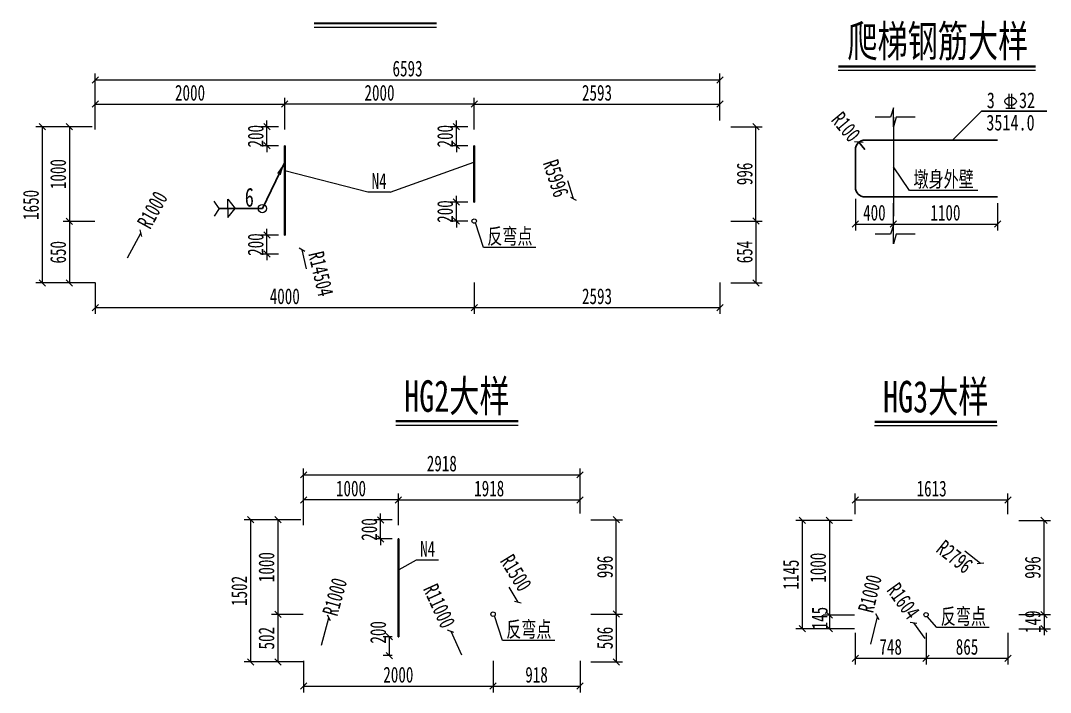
# Model space of a CAD drawing. Header units: millimetres. Extents: x 134964 to 142664, y -3921 to 2190.
# Drawn here: x 140324 to 141411, y -745 to -35 of the extents above; entities that cross this region are included whole.
import ezdxf
from ezdxf.enums import TextEntityAlignment as Align

# ---------------------------------------------------------------- set-up
doc = ezdxf.new("R2010")
doc.units = ezdxf.units.MM
doc.header["$LTSCALE"] = 2
doc.layers.get('0').update_dxf_attribs({"lineweight": 15})
doc.layers.get('DEFPOINTS').update_dxf_attribs({"color": 8, "lineweight": 15})
for name, color, linetype, lineweight in [('文字', 7, 'Continuous', 15), ('文字说明', 7, 'Continuous', 15), ('标注线及字体', 2, 'Continuous', 15), ('钢板', 1, 'Continuous', 25)]:
    doc.layers.add(name, color=color, linetype=linetype, lineweight=lineweight)
doc.styles.add('111', font='仿宋_GB2312.TTF', dxfattribs={"width": 0.7})
doc.styles.add('BM_Dim', font='仿宋_GB2312.TTF', dxfattribs={"width": 0.85})
doc.styles.add('fs', font='仿宋_GB2312.TTF', dxfattribs={"width": 0.7})
doc.styles.get("Standard").update_dxf_attribs({"font": 'txt', "bigfont": 'gbcbig.shx'})
doc.dimstyles.new('200', dxfattribs={"dimscale": 0, "dimtxt": 2.5, "dimasz": 1, "dimexe": 1, "dimexo": 1, "dimgap": 0.6, "dimtad": 1, "dimdec": 0, "dimlfac": 10, "dimdsep": 46, "dimtxsty": '111', "dimblk": 'OBLIQUE', "dimcen": 0, "dimclrd": 4, "dimclre": 4, "dimclrt": 4, "dimadec": 1, "dimazin": 2, "dimtfac": 1, "dimtdec": 0, "dimtix": 1, "dimtmove": 2, "dimatfit": 3, "dimfxl": 4, "dimfxlon": 1, "dimtolj": 1, "dimlwd": -1, "dimlwe": -1, "dimarcsym": 0})
doc.dimstyles.get("Standard").update_dxf_attribs({"dimtxt": 0.18, "dimasz": 0.18, "dimexe": 0.18, "dimexo": 0.0625, "dimgap": 0.09, "dimtad": 0, "dimtih": 1, "dimtoh": 1, "dimdec": 6, "dimzin": 0, "dimdsep": 46, "dimtxsty": 'Standard', "dimcen": 0.09, "dimadec": 0, "dimazin": 0, "dimtfac": 1, "dimtdec": 6, "dimtofl": 0, "dimtmove": 2, "dimatfit": 3, "dimfxl": 1, "dimtolj": 1, "dimtzin": 0, "dimarcsym": 0})

# ---------------------------------------------------------------- blocks, each defined once
blk = doc.blocks.new('_Oblique')
at = {"color": 0, "linetype": 'ByBlock', "lineweight": -2}
blk.add_line((-0.5, -0.5), (0.5, 0.5), dxfattribs=at)
blk = doc.blocks.new('*D70')
at = {"color": 4}
for p, q in [((141245, -227.9), (141245, -256.6)), ((141355, -227.9), (141355, -256.6)), ((141245, -249.9), (141355, -249.9))]:
    blk.add_line(p, q, dxfattribs=at)
at = {"layer": 'DEFPOINTS', "color": 0}
for p in [(141245, -221.2), (141355, -221.2), (141355, -249.9)]:
    blk.add_point(p, dxfattribs=at)
at = {"color": 4, "xscale": 6.666666666666667, "yscale": 6.666666666666667, "zscale": 6.666666666666667, "rotation": 180}
blk.add_blockref('_Oblique', (141245, -249.9), dxfattribs=at)
at = {"color": 4, "xscale": 6.666666666666667, "yscale": 6.666666666666667, "zscale": 6.666666666666667}
blk.add_blockref('_Oblique', (141355, -249.9), dxfattribs=at)
at = {"color": 4, "insert": (141300, -238), "char_height": 16.67, "attachment_point": 5, "style": '111'}
blk.add_mtext('\\A1;1100', dxfattribs=at)
blk = doc.blocks.new('*D71')
at = {"color": 4}
for p, q in [((141205, -223.3), (141205, -256.6)), ((141245, -227.9), (141245, -256.6)), ((141205, -249.9), (141245, -249.9))]:
    blk.add_line(p, q, dxfattribs=at)
at = {"layer": 'DEFPOINTS', "color": 0}
for p in [(141205, -202.6), (141245, -221.2), (141245, -249.9)]:
    blk.add_point(p, dxfattribs=at)
at = {"color": 4, "xscale": 6.666666666666667, "yscale": 6.666666666666667, "zscale": 6.666666666666667, "rotation": 180}
blk.add_blockref('_Oblique', (141205, -249.9), dxfattribs=at)
at = {"color": 4, "xscale": 6.666666666666667, "yscale": 6.666666666666667, "zscale": 6.666666666666667}
blk.add_blockref('_Oblique', (141245, -249.9), dxfattribs=at)
at = {"color": 4, "insert": (141225, -238), "char_height": 16.67, "attachment_point": 5, "style": '111'}
blk.add_mtext('\\A1;400', dxfattribs=at)
blk = doc.blocks.new('*D72')
at = {"color": 4}
for p, q in [((140402.6, -311.5), (140402.6, -344.9)), ((140802.6, -311.5), (140802.6, -344.9)), ((140402.6, -338.2), (140802.6, -338.2))]:
    blk.add_line(p, q, dxfattribs=at)
at = {"layer": 'DEFPOINTS', "color": 0}
for p in [(140402.6, -247.1), (140802.6, -246.7), (140802.6, -338.2)]:
    blk.add_point(p, dxfattribs=at)
at = {"color": 4, "xscale": 6.666666666666667, "yscale": 6.666666666666667, "zscale": 6.666666666666667, "rotation": 180}
blk.add_blockref('_Oblique', (140402.6, -338.2), dxfattribs=at)
at = {"color": 4, "xscale": 6.666666666666667, "yscale": 6.666666666666667, "zscale": 6.666666666666667}
blk.add_blockref('_Oblique', (140802.6, -338.2), dxfattribs=at)
at = {"color": 4, "insert": (140602.6, -326.3), "char_height": 16.67, "attachment_point": 5, "style": '111'}
blk.add_mtext('\\A1;4000', dxfattribs=at)
blk = doc.blocks.new('*D73')
at = {"color": 4}
for p, q in [((140802.6, -311.5), (140802.6, -344.9)), ((141061.9, -311.5), (141061.9, -344.9)), ((140802.6, -338.2), (141061.9, -338.2))]:
    blk.add_line(p, q, dxfattribs=at)
at = {"layer": 'DEFPOINTS', "color": 0}
for p in [(141061.9, -147.1), (140802.6, -246.7), (141061.9, -338.2)]:
    blk.add_point(p, dxfattribs=at)
at = {"color": 4, "xscale": 6.666666666666667, "yscale": 6.666666666666667, "zscale": 6.666666666666667, "rotation": 180}
blk.add_blockref('_Oblique', (140802.6, -338.2), dxfattribs=at)
at = {"color": 4, "xscale": 6.666666666666667, "yscale": 6.666666666666667, "zscale": 6.666666666666667}
blk.add_blockref('_Oblique', (141061.9, -338.2), dxfattribs=at)
at = {"color": 4, "insert": (140932.2, -326.3), "char_height": 16.67, "attachment_point": 5, "style": '111'}
blk.add_mtext('\\A1;2593', dxfattribs=at)
blk = doc.blocks.new('*D74')
at = {"color": 4}
for p, q in [((140622.5, -711.5), (140622.5, -744.8)), ((140822.5, -711.5), (140822.5, -744.8)), ((140622.5, -738.1), (140822.5, -738.1))]:
    blk.add_line(p, q, dxfattribs=at)
at = {"layer": 'DEFPOINTS', "color": 0}
for p in [(140622.5, -662.3), (140822.5, -662.1), (140822.5, -738.1)]:
    blk.add_point(p, dxfattribs=at)
at = {"color": 4, "xscale": 6.666666666666667, "yscale": 6.666666666666667, "zscale": 6.666666666666667, "rotation": 180}
blk.add_blockref('_Oblique', (140622.5, -738.1), dxfattribs=at)
at = {"color": 4, "xscale": 6.666666666666667, "yscale": 6.666666666666667, "zscale": 6.666666666666667}
blk.add_blockref('_Oblique', (140822.5, -738.1), dxfattribs=at)
at = {"color": 4, "insert": (140722.5, -726.2), "char_height": 16.67, "attachment_point": 5, "style": '111'}
blk.add_mtext('\\A1;2000', dxfattribs=at)
blk = doc.blocks.new('*D75')
at = {"color": 4}
for p, q in [((140822.5, -711.5), (140822.5, -744.8)), ((140914.4, -711.5), (140914.4, -744.8)), ((140822.5, -738.1), (140914.4, -738.1))]:
    blk.add_line(p, q, dxfattribs=at)
at = {"layer": 'DEFPOINTS', "color": 0}
for p in [(140914.4, -562.4), (140822.5, -662.1), (140914.4, -738.1)]:
    blk.add_point(p, dxfattribs=at)
at = {"color": 4, "xscale": 6.666666666666667, "yscale": 6.666666666666667, "zscale": 6.666666666666667, "rotation": 180}
blk.add_blockref('_Oblique', (140822.5, -738.1), dxfattribs=at)
at = {"color": 4, "xscale": 6.666666666666667, "yscale": 6.666666666666667, "zscale": 6.666666666666667}
blk.add_blockref('_Oblique', (140914.4, -738.1), dxfattribs=at)
at = {"color": 4, "insert": (140868.4, -726.2), "char_height": 16.67, "attachment_point": 5, "style": '111'}
blk.add_mtext('\\A1;918', dxfattribs=at)
blk = doc.blocks.new('*D76')
at = {"color": 4}
for p, q in [((141204.8, -682), (141204.8, -715.3)), ((141279.5, -682), (141279.5, -715.3)), ((141204.8, -708.7), (141279.5, -708.7))]:
    blk.add_line(p, q, dxfattribs=at)
at = {"layer": 'DEFPOINTS', "color": 0}
for p in [(141204.8, -656.2), (141279.5, -662.7), (141279.5, -708.7)]:
    blk.add_point(p, dxfattribs=at)
at = {"color": 4, "xscale": 6.666666666666667, "yscale": 6.666666666666667, "zscale": 6.666666666666667, "rotation": 180}
blk.add_blockref('_Oblique', (141204.8, -708.7), dxfattribs=at)
at = {"color": 4, "xscale": 6.666666666666667, "yscale": 6.666666666666667, "zscale": 6.666666666666667}
blk.add_blockref('_Oblique', (141279.5, -708.7), dxfattribs=at)
at = {"color": 4, "insert": (141242.2, -696.7), "char_height": 16.67, "attachment_point": 5, "style": '111'}
blk.add_mtext('\\A1;748', dxfattribs=at)
blk = doc.blocks.new('*D77')
at = {"color": 4}
for p, q in [((141279.5, -682), (141279.5, -715.3)), ((141366, -682), (141366, -715.3)), ((141279.5, -708.7), (141366, -708.7))]:
    blk.add_line(p, q, dxfattribs=at)
at = {"layer": 'DEFPOINTS', "color": 0}
for p in [(141366, -563), (141279.5, -662.7), (141366, -708.7)]:
    blk.add_point(p, dxfattribs=at)
at = {"color": 4, "xscale": 6.666666666666667, "yscale": 6.666666666666667, "zscale": 6.666666666666667, "rotation": 180}
blk.add_blockref('_Oblique', (141279.5, -708.7), dxfattribs=at)
at = {"color": 4, "xscale": 6.666666666666667, "yscale": 6.666666666666667, "zscale": 6.666666666666667}
blk.add_blockref('_Oblique', (141366, -708.7), dxfattribs=at)
at = {"color": 4, "insert": (141322.8, -696.7), "char_height": 16.67, "attachment_point": 5, "style": '111'}
blk.add_mtext('\\A1;865', dxfattribs=at)
blk = doc.blocks.new('*D78')
at = {"color": 4}
for p, q in [((140395.9, -247.1), (140368.7, -247.1)), ((140375.3, -247.1), (140375.3, -312.2)), ((140402, -312.2), (140368.7, -312.2))]:
    blk.add_line(p, q, dxfattribs=at)
at = {"layer": 'DEFPOINTS', "color": 0}
for p in [(140402.6, -247.1), (140375.3, -312.2), (140496.3, -312.2)]:
    blk.add_point(p, dxfattribs=at)
at = {"color": 4, "xscale": 6.666666666666667, "yscale": 6.666666666666667, "zscale": 6.666666666666667}
for p, rotation in [((140375.3, -247.1), 90), ((140375.3, -312.2), 270)]:
    blk.add_blockref('_Oblique', p, dxfattribs=dict(at, rotation=rotation))
at = {"color": 4, "insert": (140363.4, -279.7), "char_height": 16.67, "attachment_point": 5, "rotation": 90, "style": '111'}
blk.add_mtext('\\A1;650', dxfattribs=at)
blk = doc.blocks.new('*D79')
at = {"color": 4}
for p, q in [((140399.4, -147.1), (140368.7, -147.1)), ((140375.3, -147.1), (140375.3, -247.1)), ((140402, -247.1), (140368.7, -247.1))]:
    blk.add_line(p, q, dxfattribs=at)
at = {"layer": 'DEFPOINTS', "color": 0}
for p in [(140406.1, -147.1), (140375.3, -247.1), (140496.1, -247.1)]:
    blk.add_point(p, dxfattribs=at)
at = {"color": 4, "xscale": 6.666666666666667, "yscale": 6.666666666666667, "zscale": 6.666666666666667}
for p, rotation in [((140375.3, -147.1), 90), ((140375.3, -247.1), 270)]:
    blk.add_blockref('_Oblique', p, dxfattribs=dict(at, rotation=rotation))
at = {"color": 4, "insert": (140363.4, -197.1), "char_height": 16.67, "attachment_point": 5, "rotation": 90, "style": '111'}
blk.add_mtext('\\A1;1000', dxfattribs=at)
blk = doc.blocks.new('*D80')
at = {"color": 4}
for p, q in [((140373.3, -147.1), (140339.9, -147.1)), ((140346.6, -147.1), (140346.6, -312.2)), ((140373.3, -312.2), (140339.9, -312.2))]:
    blk.add_line(p, q, dxfattribs=at)
at = {"layer": 'DEFPOINTS', "color": 0}
for p in [(140384.1, -147.1), (140346.6, -312.2), (140496.3, -312.2)]:
    blk.add_point(p, dxfattribs=at)
at = {"color": 4, "xscale": 6.666666666666667, "yscale": 6.666666666666667, "zscale": 6.666666666666667}
for p, rotation in [((140346.6, -147.1), 90), ((140346.6, -312.2), 270)]:
    blk.add_blockref('_Oblique', p, dxfattribs=dict(at, rotation=rotation))
at = {"color": 4, "insert": (140334.7, -229.7), "char_height": 16.67, "attachment_point": 5, "rotation": 90, "style": '111'}
blk.add_mtext('\\A1;1650', dxfattribs=at)
blk = doc.blocks.new('*D81')
at = {"color": 4}
for p, q in [((140615.9, -662.4), (140588.6, -662.4)), ((140595.3, -662.4), (140595.3, -712.6)), ((140621.9, -712.6), (140588.6, -712.6))]:
    blk.add_line(p, q, dxfattribs=at)
at = {"layer": 'DEFPOINTS', "color": 0}
for p in [(140622.5, -662.4), (140595.3, -712.6), (140709.2, -712.6)]:
    blk.add_point(p, dxfattribs=at)
at = {"color": 4, "xscale": 6.666666666666667, "yscale": 6.666666666666667, "zscale": 6.666666666666667}
for p, rotation in [((140595.3, -662.4), 90), ((140595.3, -712.6), 270)]:
    blk.add_blockref('_Oblique', p, dxfattribs=dict(at, rotation=rotation))
at = {"color": 4, "insert": (140583.3, -687.5), "char_height": 16.67, "attachment_point": 5, "rotation": 90, "style": '111'}
blk.add_mtext('\\A1;502', dxfattribs=at)
blk = doc.blocks.new('*D82')
at = {"color": 4}
for p, q in [((140619.4, -562.4), (140588.6, -562.4)), ((140595.3, -562.4), (140595.3, -662.4)), ((140621.9, -662.4), (140588.6, -662.4))]:
    blk.add_line(p, q, dxfattribs=at)
at = {"layer": 'DEFPOINTS', "color": 0}
for p in [(140626, -562.4), (140595.3, -662.4), (140716, -662.4)]:
    blk.add_point(p, dxfattribs=at)
at = {"color": 4, "xscale": 6.666666666666667, "yscale": 6.666666666666667, "zscale": 6.666666666666667}
for p, rotation in [((140595.3, -562.4), 90), ((140595.3, -662.4), 270)]:
    blk.add_blockref('_Oblique', p, dxfattribs=dict(at, rotation=rotation))
at = {"color": 4, "insert": (140583.3, -612.4), "char_height": 16.67, "attachment_point": 5, "rotation": 90, "style": '111'}
blk.add_mtext('\\A1;1000', dxfattribs=at)
blk = doc.blocks.new('*D83')
at = {"color": 4}
for p, q in [((140593.2, -562.4), (140559.9, -562.4)), ((140566.5, -562.4), (140566.5, -712.6)), ((140593.2, -712.6), (140559.9, -712.6))]:
    blk.add_line(p, q, dxfattribs=at)
at = {"layer": 'DEFPOINTS', "color": 0}
for p in [(140604, -562.4), (140566.5, -712.6), (140709.2, -712.6)]:
    blk.add_point(p, dxfattribs=at)
at = {"color": 4, "xscale": 6.666666666666667, "yscale": 6.666666666666667, "zscale": 6.666666666666667}
for p, rotation in [((140566.5, -562.4), 90), ((140566.5, -712.6), 270)]:
    blk.add_blockref('_Oblique', p, dxfattribs=dict(at, rotation=rotation))
at = {"color": 4, "insert": (140554.6, -637.5), "char_height": 16.67, "attachment_point": 5, "rotation": 90, "style": '111'}
blk.add_mtext('\\A1;1502', dxfattribs=at)
blk = doc.blocks.new('*D84')
at = {"color": 4}
for p, q in [((141198.1, -663), (141170.8, -663)), ((141177.5, -663), (141177.5, -677.5)), ((141204.1, -677.5), (141170.8, -677.5))]:
    blk.add_line(p, q, dxfattribs=at)
at = {"layer": 'DEFPOINTS', "color": 0}
for p in [(141204.8, -663), (141177.5, -677.5), (141258.1, -677.5)]:
    blk.add_point(p, dxfattribs=at)
at = {"color": 4, "xscale": 6.666666666666667, "yscale": 6.666666666666667, "zscale": 6.666666666666667}
for p, rotation in [((141177.5, -663), 90), ((141177.5, -677.5), 270)]:
    blk.add_blockref('_Oblique', p, dxfattribs=dict(at, rotation=rotation))
at = {"color": 4, "insert": (141167.3, -666.3), "char_height": 16.67, "attachment_point": 5, "rotation": 90, "style": '111'}
blk.add_mtext('\\A1;145', dxfattribs=at)
blk = doc.blocks.new('*D85')
at = {"color": 4}
for p, q in [((141201.6, -563), (141170.8, -563)), ((141177.5, -563), (141177.5, -663)), ((141204.1, -663), (141170.8, -663))]:
    blk.add_line(p, q, dxfattribs=at)
at = {"layer": 'DEFPOINTS', "color": 0}
for p in [(141208.3, -563), (141177.5, -663), (141298.2, -663)]:
    blk.add_point(p, dxfattribs=at)
at = {"color": 4, "xscale": 6.666666666666667, "yscale": 6.666666666666667, "zscale": 6.666666666666667}
for p, rotation in [((141177.5, -563), 90), ((141177.5, -663), 270)]:
    blk.add_blockref('_Oblique', p, dxfattribs=dict(at, rotation=rotation))
at = {"color": 4, "insert": (141165.6, -613), "char_height": 16.67, "attachment_point": 5, "rotation": 90, "style": '111'}
blk.add_mtext('\\A1;1000', dxfattribs=at)
blk = doc.blocks.new('*D86')
at = {"color": 4}
for p, q in [((141175.4, -563), (141142.1, -563)), ((141148.8, -563), (141148.8, -677.5)), ((141175.4, -677.5), (141142.1, -677.5))]:
    blk.add_line(p, q, dxfattribs=at)
at = {"layer": 'DEFPOINTS', "color": 0}
for p in [(141186.2, -563), (141148.8, -677.5), (141258.1, -677.5)]:
    blk.add_point(p, dxfattribs=at)
at = {"color": 4, "xscale": 6.666666666666667, "yscale": 6.666666666666667, "zscale": 6.666666666666667}
for p, rotation in [((141148.8, -563), 90), ((141148.8, -677.5), 270)]:
    blk.add_blockref('_Oblique', p, dxfattribs=dict(at, rotation=rotation))
at = {"color": 4, "insert": (141137, -620.3), "char_height": 16.67, "attachment_point": 5, "rotation": 90, "style": '111'}
blk.add_mtext('\\A1;1145', dxfattribs=at)
blk = doc.blocks.new('*D87')
at = {"color": 4}
for p, q in [((140402.6, -124.3), (140402.6, -90.9)), ((140402.6, -97.6), (141061.9, -97.6)), ((141061.9, -124.3), (141061.9, -90.9))]:
    blk.add_line(p, q, dxfattribs=at)
at = {"layer": 'DEFPOINTS', "color": 0}
for p in [(141061.9, -97.6), (140402.6, -147.1), (141061.9, -147.1)]:
    blk.add_point(p, dxfattribs=at)
at = {"color": 4, "xscale": 6.666666666666667, "yscale": 6.666666666666667, "zscale": 6.666666666666667, "rotation": 180}
blk.add_blockref('_Oblique', (140402.6, -97.6), dxfattribs=at)
at = {"color": 4, "xscale": 6.666666666666667, "yscale": 6.666666666666667, "zscale": 6.666666666666667}
blk.add_blockref('_Oblique', (141061.9, -97.6), dxfattribs=at)
at = {"color": 4, "insert": (140732.2, -85.7), "char_height": 16.67, "attachment_point": 5, "style": '111'}
blk.add_mtext('\\A1;6593', dxfattribs=at)
blk = doc.blocks.new('*D88')
at = {"color": 4}
for p, q in [((140622.5, -541.6), (140622.5, -508.3)), ((140914.4, -541.6), (140914.4, -508.3)), ((140622.5, -514.9), (140914.4, -514.9))]:
    blk.add_line(p, q, dxfattribs=at)
at = {"layer": 'DEFPOINTS', "color": 0}
for p in [(140914.4, -514.9), (140622.5, -562.4), (140914.4, -562.4)]:
    blk.add_point(p, dxfattribs=at)
at = {"color": 4, "xscale": 6.666666666666667, "yscale": 6.666666666666667, "zscale": 6.666666666666667, "rotation": 180}
blk.add_blockref('_Oblique', (140622.5, -514.9), dxfattribs=at)
at = {"color": 4, "xscale": 6.666666666666667, "yscale": 6.666666666666667, "zscale": 6.666666666666667}
blk.add_blockref('_Oblique', (140914.4, -514.9), dxfattribs=at)
at = {"color": 4, "insert": (140768.4, -503), "char_height": 16.67, "attachment_point": 5, "style": '111'}
blk.add_mtext('\\A1;2918', dxfattribs=at)
blk = doc.blocks.new('*D89')
at = {"color": 4}
for p, q in [((141204.8, -556.4), (141204.8, -534.7)), ((141204.8, -541.4), (141366, -541.4)), ((141366, -556.4), (141366, -534.7))]:
    blk.add_line(p, q, dxfattribs=at)
at = {"layer": 'DEFPOINTS', "color": 0}
for p in [(141366, -541.4), (141204.8, -563), (141366, -563)]:
    blk.add_point(p, dxfattribs=at)
at = {"color": 4, "xscale": 6.666666666666667, "yscale": 6.666666666666667, "zscale": 6.666666666666667, "rotation": 180}
blk.add_blockref('_Oblique', (141204.8, -541.4), dxfattribs=at)
at = {"color": 4, "xscale": 6.666666666666667, "yscale": 6.666666666666667, "zscale": 6.666666666666667}
blk.add_blockref('_Oblique', (141366, -541.4), dxfattribs=at)
at = {"color": 4, "insert": (141285.4, -529.5), "char_height": 16.67, "attachment_point": 5, "style": '111'}
blk.add_mtext('\\A1;1613', dxfattribs=at)
blk = doc.blocks.new('三级钢')
at = {"color": 7, "lineweight": 18}
for p, q in [((-0.2, -1.13), (-0.2, 1.22)), ((0.2, -1.13), (0.2, 1.22)), ((-0.8, -1.13), (0.78, -1.13))]:
    blk.add_line(p, q, dxfattribs=at)
blk.add_ellipse((0, 0), major_axis=(0.966, 0), ratio=0.701732, dxfattribs=at)
blk = doc.blocks.new('*D90')
at = {"color": 4}
for p, q in [((140402.6, -149.9), (140402.6, -116.5)), ((140602.6, -149.9), (140602.6, -116.5)), ((140402.6, -123.2), (140602.6, -123.2))]:
    blk.add_line(p, q, dxfattribs=at)
at = {"layer": 'DEFPOINTS', "color": 0}
for p in [(140602.6, -123.2), (140402.6, -175.6), (140602.6, -175.6)]:
    blk.add_point(p, dxfattribs=at)
at = {"color": 4, "xscale": 6.666666666666667, "yscale": 6.666666666666667, "zscale": 6.666666666666667, "rotation": 180}
blk.add_blockref('_Oblique', (140402.6, -123.2), dxfattribs=at)
at = {"color": 4, "xscale": 6.666666666666667, "yscale": 6.666666666666667, "zscale": 6.666666666666667}
blk.add_blockref('_Oblique', (140602.6, -123.2), dxfattribs=at)
at = {"color": 4, "insert": (140502.6, -111.3), "char_height": 16.67, "attachment_point": 5, "style": '111'}
blk.add_mtext('\\A1;2000', dxfattribs=at)
blk = doc.blocks.new('*D91')
at = {"color": 4}
for p, q in [((140602.6, -149.9), (140602.6, -116.5)), ((140802.6, -149.9), (140802.6, -116.5)), ((140802.6, -123.2), (140602.6, -123.2))]:
    blk.add_line(p, q, dxfattribs=at)
at = {"layer": 'DEFPOINTS', "color": 0}
for p in [(140602.6, -123.2), (140602.6, -175.6), (140802.6, -175.6)]:
    blk.add_point(p, dxfattribs=at)
at = {"color": 4, "xscale": 6.666666666666667, "yscale": 6.666666666666667, "zscale": 6.666666666666667}
for p, rotation in [((140602.6, -123.2), 180), ((140802.6, -123.2), 360)]:
    blk.add_blockref('_Oblique', p, dxfattribs=dict(at, rotation=rotation))
at = {"color": 4, "insert": (140702.6, -111.3), "char_height": 16.67, "attachment_point": 5, "style": '111'}
blk.add_mtext('\\A1;2000', dxfattribs=at)
blk = doc.blocks.new('*D92')
at = {"color": 4}
for p, q in [((140802.6, -149.9), (140802.6, -116.5)), ((141061.9, -140.5), (141061.9, -116.5)), ((140802.6, -123.2), (141061.9, -123.2))]:
    blk.add_line(p, q, dxfattribs=at)
at = {"layer": 'DEFPOINTS', "color": 0}
for p in [(141061.9, -123.2), (141061.9, -147.1), (140802.6, -175.6)]:
    blk.add_point(p, dxfattribs=at)
at = {"color": 4, "xscale": 6.666666666666667, "yscale": 6.666666666666667, "zscale": 6.666666666666667, "rotation": 180}
blk.add_blockref('_Oblique', (140802.6, -123.2), dxfattribs=at)
at = {"color": 4, "xscale": 6.666666666666667, "yscale": 6.666666666666667, "zscale": 6.666666666666667}
blk.add_blockref('_Oblique', (141061.9, -123.2), dxfattribs=at)
at = {"color": 4, "insert": (140932.2, -111.3), "char_height": 16.67, "attachment_point": 5, "style": '111'}
blk.add_mtext('\\A1;2593', dxfattribs=at)
blk = doc.blocks.new('*D93')
at = {"color": 4}
for p, q in [((140622.5, -568), (140622.5, -534.7)), ((140722.5, -541.4), (140622.5, -541.4)), ((140722.5, -568), (140722.5, -534.7))]:
    blk.add_line(p, q, dxfattribs=at)
at = {"layer": 'DEFPOINTS', "color": 0}
for p in [(140622.5, -541.4), (140622.5, -582.4), (140722.5, -582.4)]:
    blk.add_point(p, dxfattribs=at)
at = {"color": 4, "xscale": 6.666666666666667, "yscale": 6.666666666666667, "zscale": 6.666666666666667, "rotation": 180}
blk.add_blockref('_Oblique', (140622.5, -541.4), dxfattribs=at)
at = {"color": 4, "xscale": 6.666666666666667, "yscale": 6.666666666666667, "zscale": 6.666666666666667}
blk.add_blockref('_Oblique', (140722.5, -541.4), dxfattribs=at)
at = {"color": 4, "insert": (140672.5, -529.4), "char_height": 16.67, "attachment_point": 5, "style": '111'}
blk.add_mtext('\\A1;1000', dxfattribs=at)
blk = doc.blocks.new('*D94')
at = {"color": 4}
for p, q in [((140722.5, -568), (140722.5, -534.7)), ((140722.5, -541.4), (140914.4, -541.4)), ((140914.4, -555.8), (140914.4, -534.7))]:
    blk.add_line(p, q, dxfattribs=at)
at = {"layer": 'DEFPOINTS', "color": 0}
for p in [(140914.4, -541.4), (140914.4, -562.4), (140722.5, -582.4)]:
    blk.add_point(p, dxfattribs=at)
at = {"color": 4, "xscale": 6.666666666666667, "yscale": 6.666666666666667, "zscale": 6.666666666666667, "rotation": 180}
blk.add_blockref('_Oblique', (140722.5, -541.4), dxfattribs=at)
at = {"color": 4, "xscale": 6.666666666666667, "yscale": 6.666666666666667, "zscale": 6.666666666666667}
blk.add_blockref('_Oblique', (140914.4, -541.4), dxfattribs=at)
at = {"color": 4, "insert": (140818.4, -529.4), "char_height": 16.67, "attachment_point": 5, "style": '111'}
blk.add_mtext('\\A1;1918', dxfattribs=at)
blk = doc.blocks.new('*D95')
at = {"color": 4}
for p, q in [((140583.8, -147.1), (140583.8, -140.5)), ((140595.9, -147.1), (140577.1, -147.1)), ((140583.8, -167.1), (140583.8, -147.1)), ((140595.9, -167.1), (140577.1, -167.1)), ((140583.8, -167.1), (140583.8, -173.8))]:
    blk.add_line(p, q, dxfattribs=at)
at = {"layer": 'DEFPOINTS', "color": 0}
for p in [(140583.8, -147.1), (140602.6, -147.1), (140602.6, -167.1)]:
    blk.add_point(p, dxfattribs=at)
at = {"color": 4, "xscale": 6.666666666666667, "yscale": 6.666666666666667, "zscale": 6.666666666666667}
for p, rotation in [((140583.8, -147.1), 270), ((140583.8, -167.1), 90)]:
    blk.add_blockref('_Oblique', p, dxfattribs=dict(at, rotation=rotation))
at = {"color": 4, "insert": (140571.9, -157.1), "char_height": 16.67, "attachment_point": 5, "rotation": 90, "style": '111'}
blk.add_mtext('\\A1;200', dxfattribs=at)
blk = doc.blocks.new('*D96')
at = {"color": 4}
for p, q in [((140583.8, -261.6), (140583.8, -254.9)), ((140595.9, -261.6), (140577.1, -261.6)), ((140583.8, -281.6), (140583.8, -261.6)), ((140595.9, -281.6), (140577.1, -281.6)), ((140583.8, -281.6), (140583.8, -288.2))]:
    blk.add_line(p, q, dxfattribs=at)
at = {"layer": 'DEFPOINTS', "color": 0}
for p in [(140583.8, -261.6), (140602.6, -261.6), (140602.6, -281.6)]:
    blk.add_point(p, dxfattribs=at)
at = {"color": 4, "xscale": 6.666666666666667, "yscale": 6.666666666666667, "zscale": 6.666666666666667}
for p, rotation in [((140583.8, -261.6), 270), ((140583.8, -281.6), 90)]:
    blk.add_blockref('_Oblique', p, dxfattribs=dict(at, rotation=rotation))
at = {"color": 4, "insert": (140571.9, -271.6), "char_height": 16.67, "attachment_point": 5, "rotation": 90, "style": '111'}
blk.add_mtext('\\A1;200', dxfattribs=at)
blk = doc.blocks.new('*D97')
at = {"color": 4}
for p, q in [((140795.9, -226.7), (140777.1, -226.7)), ((140783.8, -226.7), (140783.8, -220.1)), ((140783.8, -246.7), (140783.8, -226.7)), ((140795.9, -246.7), (140777.1, -246.7)), ((140783.8, -246.7), (140783.8, -253.4))]:
    blk.add_line(p, q, dxfattribs=at)
at = {"layer": 'DEFPOINTS', "color": 0}
for p in [(140783.8, -226.7), (140802.6, -226.7), (140802.6, -246.7)]:
    blk.add_point(p, dxfattribs=at)
at = {"color": 4, "xscale": 6.666666666666667, "yscale": 6.666666666666667, "zscale": 6.666666666666667}
for p, rotation in [((140783.8, -226.7), 270), ((140783.8, -246.7), 90)]:
    blk.add_blockref('_Oblique', p, dxfattribs=dict(at, rotation=rotation))
at = {"color": 4, "insert": (140771.9, -236.7), "char_height": 16.67, "attachment_point": 5, "rotation": 90, "style": '111'}
blk.add_mtext('\\A1;200', dxfattribs=at)
blk = doc.blocks.new('*D98')
at = {"color": 4}
for p, q in [((140783.8, -147.1), (140783.8, -140.5)), ((140795.9, -147.1), (140777.1, -147.1)), ((140783.8, -167.1), (140783.8, -147.1)), ((140795.9, -167.1), (140777.1, -167.1)), ((140783.8, -167.1), (140783.8, -173.8))]:
    blk.add_line(p, q, dxfattribs=at)
at = {"layer": 'DEFPOINTS', "color": 0}
for p in [(140783.8, -147.1), (140802.6, -147.1), (140802.6, -167.1)]:
    blk.add_point(p, dxfattribs=at)
at = {"color": 4, "xscale": 6.666666666666667, "yscale": 6.666666666666667, "zscale": 6.666666666666667}
for p, rotation in [((140783.8, -147.1), 270), ((140783.8, -167.1), 90)]:
    blk.add_blockref('_Oblique', p, dxfattribs=dict(at, rotation=rotation))
at = {"color": 4, "insert": (140771.9, -157.1), "char_height": 16.67, "attachment_point": 5, "rotation": 90, "style": '111'}
blk.add_mtext('\\A1;200', dxfattribs=at)
blk = doc.blocks.new('*D99')
at = {"color": 4}
for p, q in [((140715.9, -562.6), (140697, -562.6)), ((140703.7, -562.6), (140703.7, -555.9)), ((140703.7, -582.6), (140703.7, -562.6)), ((140715.9, -582.6), (140697, -582.6)), ((140703.7, -582.6), (140703.7, -589.2))]:
    blk.add_line(p, q, dxfattribs=at)
at = {"layer": 'DEFPOINTS', "color": 0}
for p in [(140703.7, -562.6), (140722.5, -562.6), (140722.5, -582.6)]:
    blk.add_point(p, dxfattribs=at)
at = {"color": 4, "xscale": 6.666666666666667, "yscale": 6.666666666666667, "zscale": 6.666666666666667}
for p, rotation in [((140703.7, -562.6), 270), ((140703.7, -582.6), 90)]:
    blk.add_blockref('_Oblique', p, dxfattribs=dict(at, rotation=rotation))
at = {"color": 4, "insert": (140691.8, -572.6), "char_height": 16.67, "attachment_point": 5, "rotation": 90, "style": '111'}
blk.add_mtext('\\A1;200', dxfattribs=at)
blk = doc.blocks.new('*D100')
at = {"color": 4}
for p, q in [((140715.9, -685.9), (140706.5, -685.9)), ((140713.1, -705.9), (140713.1, -685.9)), ((140715.9, -705.9), (140706.5, -705.9))]:
    blk.add_line(p, q, dxfattribs=at)
at = {"layer": 'DEFPOINTS', "color": 0}
for p in [(140713.1, -685.9), (140722.5, -685.9), (140722.5, -705.9)]:
    blk.add_point(p, dxfattribs=at)
at = {"color": 4, "xscale": 6.666666666666667, "yscale": 6.666666666666667, "zscale": 6.666666666666667}
for p, rotation in [((140713.1, -685.9), 90), ((140713.1, -705.9), 270)]:
    blk.add_blockref('_Oblique', p, dxfattribs=dict(at, rotation=rotation))
at = {"color": 4, "insert": (140701.2, -681.3), "char_height": 16.67, "attachment_point": 5, "rotation": 90, "style": '111'}
blk.add_mtext('\\A1;200', dxfattribs=at)
blk = doc.blocks.new('*D102')
at = {"color": 4}
for p, q in [((141073.3, -147.1), (141106.7, -147.1)), ((141100, -246.7), (141100, -147.1)), ((141073.3, -246.7), (141106.7, -246.7))]:
    blk.add_line(p, q, dxfattribs=at)
at = {"layer": 'DEFPOINTS', "color": 0}
for p in [(141061.9, -147.1), (141100, -147.1), (140802.6, -246.7)]:
    blk.add_point(p, dxfattribs=at)
at = {"color": 4, "xscale": 6.666666666666666, "yscale": 6.666666666666666, "zscale": 6.666666666666666}
for p, rotation in [((141100, -147.1), 90), ((141100, -246.7), 270)]:
    blk.add_blockref('_Oblique', p, dxfattribs=dict(at, rotation=rotation))
at = {"color": 4, "insert": (141088.1, -196.9), "char_height": 16.67, "attachment_point": 5, "rotation": 90, "style": '111'}
blk.add_mtext('\\A1;996', dxfattribs=at)
blk = doc.blocks.new('*D103')
at = {"color": 4}
for p, q in [((141073.3, -246.7), (141106.7, -246.7)), ((141100, -246.7), (141100, -312.2)), ((141073.3, -312.2), (141106.7, -312.2))]:
    blk.add_line(p, q, dxfattribs=at)
at = {"layer": 'DEFPOINTS', "color": 0}
for p in [(140802.6, -246.7), (140496.3, -312.2), (141100, -312.2)]:
    blk.add_point(p, dxfattribs=at)
at = {"color": 4, "xscale": 6.666666666666666, "yscale": 6.666666666666666, "zscale": 6.666666666666666}
for p, rotation in [((141100, -246.7), 90), ((141100, -312.2), 270)]:
    blk.add_blockref('_Oblique', p, dxfattribs=dict(at, rotation=rotation))
at = {"color": 4, "insert": (141088.1, -279.5), "char_height": 16.67, "attachment_point": 5, "rotation": 90, "style": '111'}
blk.add_mtext('\\A1;654', dxfattribs=at)
blk = doc.blocks.new('*D104')
at = {"color": 4}
for p, q in [((140925.8, -662), (140959.2, -662)), ((140952.5, -662), (140952.5, -712.6)), ((140925.8, -712.6), (140959.2, -712.6))]:
    blk.add_line(p, q, dxfattribs=at)
at = {"layer": 'DEFPOINTS', "color": 0}
for p in [(140655, -662), (140709.2, -712.6), (140952.5, -712.6)]:
    blk.add_point(p, dxfattribs=at)
at = {"color": 4, "xscale": 6.666666666666666, "yscale": 6.666666666666666, "zscale": 6.666666666666666}
for p, rotation in [((140952.5, -662), 90), ((140952.5, -712.6), 270)]:
    blk.add_blockref('_Oblique', p, dxfattribs=dict(at, rotation=rotation))
at = {"color": 4, "insert": (140940.6, -687.3), "char_height": 16.67, "attachment_point": 5, "rotation": 90, "style": '111'}
blk.add_mtext('\\A1;506', dxfattribs=at)
blk = doc.blocks.new('*D105')
at = {"color": 4}
for p, q in [((141377.5, -662.6), (141410.8, -662.6)), ((141404.1, -662.6), (141404.1, -656)), ((141404.1, -662.6), (141404.1, -677.5)), ((141377.5, -677.5), (141410.8, -677.5)), ((141404.1, -677.5), (141404.1, -684.2))]:
    blk.add_line(p, q, dxfattribs=at)
at = {"layer": 'DEFPOINTS', "color": 0}
for p in [(141279.6, -662.6), (141258.1, -677.5), (141404.1, -677.5)]:
    blk.add_point(p, dxfattribs=at)
at = {"color": 4, "xscale": 6.666666666666666, "yscale": 6.666666666666666, "zscale": 6.666666666666666}
for p, rotation in [((141404.1, -662.6), 270), ((141404.1, -677.5), 90)]:
    blk.add_blockref('_Oblique', p, dxfattribs=dict(at, rotation=rotation))
at = {"color": 4, "insert": (141392.2, -670.1), "char_height": 16.67, "attachment_point": 5, "rotation": 90, "style": '111'}
blk.add_mtext('\\A1;149', dxfattribs=at)
blk = doc.blocks.new('*D106')
at = {"color": 4}
for p, q in [((141377.5, -563), (141410.8, -563)), ((141404.1, -662.6), (141404.1, -563)), ((141377.5, -662.6), (141410.8, -662.6))]:
    blk.add_line(p, q, dxfattribs=at)
at = {"layer": 'DEFPOINTS', "color": 0}
for p in [(141366, -563), (141404.1, -563), (141279.6, -662.6)]:
    blk.add_point(p, dxfattribs=at)
at = {"color": 4, "xscale": 6.666666666666666, "yscale": 6.666666666666666, "zscale": 6.666666666666666}
for p, rotation in [((141404.1, -563), 90), ((141404.1, -662.6), 270)]:
    blk.add_blockref('_Oblique', p, dxfattribs=dict(at, rotation=rotation))
at = {"color": 4, "insert": (141392.2, -612.8), "char_height": 16.67, "attachment_point": 5, "rotation": 90, "style": '111'}
blk.add_mtext('\\A1;996', dxfattribs=at)
blk = doc.blocks.new('*D107')
at = {"color": 4}
for p, q in [((140925.8, -562.4), (140959.2, -562.4)), ((140952.5, -662), (140952.5, -562.4)), ((140925.8, -662), (140959.2, -662))]:
    blk.add_line(p, q, dxfattribs=at)
at = {"layer": 'DEFPOINTS', "color": 0}
for p in [(140914.4, -562.4), (140952.5, -562.4), (140828, -662)]:
    blk.add_point(p, dxfattribs=at)
at = {"color": 4, "xscale": 6.666666666666666, "yscale": 6.666666666666666, "zscale": 6.666666666666666}
for p, rotation in [((140952.5, -562.4), 90), ((140952.5, -662), 270)]:
    blk.add_blockref('_Oblique', p, dxfattribs=dict(at, rotation=rotation))
at = {"color": 4, "insert": (140940.6, -612.2), "char_height": 16.67, "attachment_point": 5, "rotation": 90, "style": '111'}
blk.add_mtext('\\A1;996', dxfattribs=at)
blk = doc.blocks.new('*D111')
at = {"color": 4}
for p, q in [((141208.6, -163.5), (141215, -171.2)), ((141215, -171.2), (141208.6, -163.5))]:
    blk.add_line(p, q, dxfattribs=at)
blk.add_arc((141215, -171.2), 10, 90.9551, 141.0576, dxfattribs=at)
at = {"layer": 'DEFPOINTS', "color": 0}
for p in [(141208.6, -163.5), (141215, -171.2)]:
    blk.add_point(p, dxfattribs=at)
at = {"color": 4, "xscale": 6.666666666666667, "yscale": 6.666666666666667, "zscale": 6.666666666666667, "rotation": 129.8975444358383}
blk.add_blockref('_Oblique', (141208.6, -163.5), dxfattribs=at)
at = {"color": 4, "insert": (141195, -147.3), "char_height": 16.67, "attachment_point": 5, "rotation": 309.8975, "style": '111'}
blk.add_mtext('\\A1;R100', dxfattribs=at)

msp = doc.modelspace()

# ---------------------------------------------------------------- linework, layer by layer
at = {"color": 4}
for p, q in [((140633.46, -41.87), (140762.88, -41.87)), ((141186.93, -87.39), (141395.19, -87.39)), ((141245.01, -137.12), (141245.01, -241.45)), ((140713.82, -216.35), (140802.21, -184.67)), ((140690.22, -216.35), (140602.61, -193.83)), ((141262.23, -214.39), (141245.01, -189.29)), ((140901.02, -203.89), (140907.21, -223.07)), ((140713.82, -216.35), (140690.22, -216.35)), ((141334.13, -214.39), (141262.23, -214.39)), ((140436.43, -285.63), (140450.79, -259.51)), ((140625.5, -297.24), (140620.81, -277.18)), ((140719.69, -462.3), (140849.12, -462.3)), ((141225.18, -462.9), (141354.6, -462.9)), ((141320.35, -595.1), (141336.91, -608.19)), ((140741.42, -605.01), (140722.93, -615.24)), ((140765.02, -605.01), (140741.42, -605.01)), ((140838.98, -633.68), (140848.63, -649.35)), ((140641.31, -694.8), (140649.28, -666.08)), ((141221.34, -693.91), (141228.37, -664.95)), ((141266.19, -671.34), (141278.1, -687.9)), ((140777.87, -680.2), (140789.18, -705.01))]:
    msp.add_line(p, q, dxfattribs=at)
at = {"lineweight": 25}
for p, q in [((141307.63, -161.22), (141338.08, -130.77)), ((141338.08, -130.77), (141407.12, -130.77))]:
    msp.add_line(p, q, dxfattribs=at)
at = {"color": 8}
for p, q in [((140602.61, -261.56), (140602.61, -167.15)), ((140802.61, -226.74), (140802.61, -167.15))]:
    msp.add_line(p, q, dxfattribs=at)
for p, q in [((140812.35, -274.65), (140803.92, -248.64)), ((140867.6, -274.65), (140812.35, -274.65)), ((140832.31, -690.01), (140823.88, -664)), ((141291.02, -676.34), (141280.89, -664.6)), ((141346.28, -676.34), (141291.02, -676.34)), ((140887.57, -690.01), (140832.31, -690.01))]:
    msp.add_line(p, q)
at = {"color": 6, "const_width": 2.4}
for points in [[(140633.46, -37.87), (140762.88, -37.87)], [(141186.93, -83.39), (141395.19, -83.39)], [(140719.69, -458.3), (140849.12, -458.3)], [(141225.18, -458.9), (141354.6, -458.9)]]:
    msp.add_lwpolyline(points, dxfattribs=at)
at = {"color": 4}
for points in [[(141268.21, -137.12), (141248.01, -137.12), (141245.01, -147.12), (141245.01, -127.12), (141242.01, -137.12), (141238.01, -137.12), (141225.71, -137.12)], [(141268.21, -260.73), (141248.01, -260.73), (141245.01, -270.73), (141245.01, -250.73), (141242.01, -260.73), (141238.01, -260.73), (141225.71, -260.73)]]:
    msp.add_lwpolyline(points, dxfattribs=at)
at = {"color": 8}
msp.add_circle((140578.93, -233.57), 4.37, dxfattribs=at)
for centre in [(140802.57, -246.75), (140822.53, -662.1), (141279.54, -662.71)]:
    msp.add_circle(centre, 2.33)
at = {"layer": 'DEFPOINTS'}
msp.add_line((140722.53, -582.44), (140722.53, -685.9), dxfattribs=at)
at = {"layer": '文字说明', "color": 8, "linetype": 'Continuous'}
for q in [(140528.04, -225.68), (140528.04, -241.46)]:
    msp.add_line((140533.31, -233.57), q, dxfattribs=at)
at = {"layer": '文字说明', "color": 8}
for p, q in [((140542.49, -233.34), (140542.48, -223.79)), ((140542.49, -223.79), (140550.09, -233.34)), ((140542.49, -233.57), (140542.48, -243.13)), ((140542.49, -243.13), (140550.09, -233.57))]:
    msp.add_line(p, q, dxfattribs=at)
at = {"layer": '钢板'}
for p, q in [((140603.01, -167.15), (140602.21, -167.15)), ((140602.21, -261.56), (140602.21, -167.15)), ((140603.01, -261.56), (140603.01, -167.15)), ((140802.21, -226.74), (140802.21, -167.15)), ((140803.01, -167.15), (140802.21, -167.15)), ((140803.01, -226.74), (140803.01, -167.15)), ((140803.01, -226.74), (140802.21, -226.74)), ((140603.01, -261.56), (140602.21, -261.56)), ((140722.13, -582.44), (140722.13, -685.9)), ((140722.93, -582.44), (140722.13, -582.44)), ((140722.93, -582.44), (140722.93, -685.9)), ((140722.13, -685.9), (140722.93, -685.9))]:
    msp.add_line(p, q, dxfattribs=at)
msp.add_lwpolyline([(141355.01, -161.22), (141215.01, -161.22, 0.4142136), (141205.01, -171.22), (141205.01, -211.22, 0.4142136), (141215.01, -221.22), (141355.01, -221.22)], format="xyb", dxfattribs=at)

# ---------------------------------------------------------------- block references
at = {"xscale": 6.397952000139653, "yscale": 6.397952000139653, "zscale": 6.397952000139653}
msp.add_blockref('三级钢', (141368.71, -120.2), dxfattribs=at)
at = {"color": 4}
for p, xscale, yscale, zscale, rotation in [((140907.21, -223.07), 5, 5, 5, 287.8846329646852), ((140450.79, -259.51), 5, 5, 5, 61.20065638602832), ((140620.81, -277.18), 5, 5, 5, 103.1475219491653), ((141336.91, -608.19), 5, 5, 5, 321.6774065340328), ((140848.63, -649.35), 5, 5, 5, 301.5997109465543), ((140649.28, -666.08), 5, 5, 5, 74.48796994443974), ((141228.37, -664.95), 5, 5, 5, 76.34150129012832), ((141266.19, -671.34), 5, 5, 5, 125.7107730930553), ((140777.87, -680.2), 5.000000000000001, 5.000000000000001, 5.000000000000001, 114.5176850342163)]:
    msp.add_blockref('_Oblique', p, dxfattribs=dict(at, xscale=xscale, yscale=yscale, zscale=zscale, rotation=rotation))

# ---------------------------------------------------------------- texts
at = {"lineweight": 25, "style": 'fs', "width": 0.75}
msp.add_text('3   32', height=16.667, dxfattribs=at).set_placement((141343.66, -127.44))
msp.add_text('3514.0', height=16.667, dxfattribs=at).set_placement((141368.66, -142.83), align=Align.MIDDLE)
at = {"color": 4, "style": '111', "width": 0.7}
for s, p in [('墩身外壁', (141266.27, -210.8)), ('N4', (140694.26, -212.75)), ('反弯点', (140816.39, -271.06)), ('N4', (140745.46, -601.41)), ('反弯点', (141295.07, -672.74)), ('反弯点', (140836.36, -686.41))]:
    msp.add_text(s, height=16.667, dxfattribs=at).set_placement(p)
at = {"color": 4, "char_height": 16.667, "attachment_point": 5, "style": '111'}
for s, insert, rotation in [('\\A1;R5996', (140888.76, -201.68), 287.88463), ('\\A1;R1000', (140462.93, -235), 61.20066), ('\\A1;R14504', (140640.74, -302.58), 283.14752), ('\\A1;R2796', (141309.69, -601.44), 321.67741), ('\\A1;R1500', (140846.7, -618.51), 301.59971), ('\\A1;R1000', (140655.45, -643.84), 74.48797), ('\\A1;R11000', (140765.68, -653.5), 294.51769), ('\\A1;R1000', (141220.35, -640.42), 76.3415), ('\\A1;R1604', (141255.53, -648.24), 305.71077)]:
    msp.add_mtext(s, dxfattribs=dict(at, insert=insert, rotation=rotation))
at = {"layer": '文字', "color": 8, "style": 'BM_Dim', "width": 0.7}
msp.add_text('6', height=20, dxfattribs=at).set_placement((140569.97, -231.58), align=Align.RIGHT)
at = {"layer": '标注线及字体', "color": 0, "style": '111', "width": 0.7}
for s, p in [('爬梯钢筋大样', (141292.01, -56.05)), ('HG2大样', (140784.28, -430.95)), ('HG3大样', (141289.76, -431.56))]:
    msp.add_text(s, height=33.333, dxfattribs=at).set_placement(p, align=Align.MIDDLE)

# ---------------------------------------------------------------- dimensions: what is measured, and where the dimension line sits
for base, p1, p2, override, picture, middle in [((141061.88, -97.6), (140402.61, -147.15), (141061.88, -147.15), {"dimscale": 6.666667}, '*D87', (140732.25, -85.67)), ((140602.61, -123.21), (140402.61, -175.61), (140602.61, -175.61), {"dimscale": 6.666667, "dimblk": 'Oblique'}, '*D90', (140502.61, -111.28)), ((141061.88, -338.19), (140802.57, -246.75), (141061.88, -147.15), {"dimscale": 6.666667}, '*D73', (140932.22, -326.26)), ((141245.01, -249.92), (141205.01, -202.61), (141245.01, -221.22), {"dimscale": 6.666667}, '*D71', (141225.01, -237.99)), ((141355.01, -249.92), (141245.01, -221.22), (141355.01, -221.22), {"dimscale": 6.666667}, '*D70', (141300.01, -237.99)), ((140802.57, -338.19), (140402.61, -247.15), (140802.57, -246.75), {"dimscale": 6.666667}, '*D72', (140602.59, -326.26)), ((140914.36, -514.94), (140622.53, -562.44), (140914.36, -562.44), {"dimscale": 6.666667}, '*D88', (140768.45, -503.01)), ((140622.53, -541.38), (140722.53, -582.44), (140622.53, -582.44), {"dimscale": 6.666667, "dimblk": 'Oblique'}, '*D93', (140672.53, -529.45)), ((141366.02, -541.38), (141204.76, -563.05), (141366.02, -563.05), {"dimscale": 6.666667}, '*D89', (141285.39, -529.45)), ((140914.36, -738.13), (140822.53, -662.1), (140914.36, -562.44), {"dimscale": 6.666667}, '*D75', (140868.45, -726.2)), ((141366.02, -708.66), (141279.54, -662.71), (141366.02, -563.05), {"dimscale": 6.666667}, '*D77', (141322.78, -696.73)), ((140822.53, -738.13), (140622.53, -662.3), (140822.53, -662.1), {"dimscale": 6.666667}, '*D74', (140722.53, -726.2)), ((141279.54, -708.66), (141204.76, -656.18), (141279.54, -662.71), {"dimscale": 6.666667}, '*D76', (141242.15, -696.73))]:
    dim = msp.add_linear_dim(base=base, p1=p1, p2=p2, dimstyle='200', override=override)
    dim.commit()
    dim.dimension.update_dxf_attribs({"geometry": picture, "text_midpoint": middle})
for base, p1, p2, angle, override, picture, middle in [((140602.61, -123.21), (140802.61, -175.61), (140602.61, -175.61), 180, {"dimscale": 6.666667, "dimblk": 'Oblique'}, '*D91', (140702.61, -111.28)), ((141061.88, -123.21), (140802.61, -175.61), (141061.88, -147.15), 0, {"dimscale": 6.666667, "dimblk": 'Oblique'}, '*D92', (140932.25, -111.28)), ((140583.79, -147.15), (140602.61, -167.15), (140602.61, -147.15), 90, {"dimscale": 6.666667, "dimblk": 'Oblique'}, '*D95', (140571.86, -157.15)), ((140783.79, -147.15), (140802.61, -167.15), (140802.61, -147.15), 90, {"dimscale": 6.666667, "dimblk": 'Oblique'}, '*D98', (140771.86, -157.15)), ((140346.61, -312.19), (140384.05, -147.15), (140496.3, -312.19), 90, {"dimscale": 6.666667}, '*D80', (140334.68, -229.67)), ((140375.34, -247.15), (140406.11, -147.15), (140496.09, -247.15), 90, {"dimscale": 6.666667}, '*D79', (140363.41, -197.15)), ((141100, -147.15), (140802.57, -246.75), (141061.88, -147.15), 90, {"dimscale": 6.666667}, '*D102', (141088.07, -196.95)), ((140783.79, -226.74), (140802.61, -246.74), (140802.61, -226.74), 90, {"dimscale": 6.666667, "dimblk": 'Oblique'}, '*D97', (140771.86, -236.74)), ((140375.34, -312.19), (140402.61, -247.15), (140496.3, -312.19), 90, {"dimscale": 6.666667}, '*D78', (140363.41, -279.67)), ((141100, -312.19), (140802.57, -246.75), (140496.3, -312.19), 90, {"dimscale": 6.666667}, '*D103', (141088.07, -279.47)), ((140583.79, -261.56), (140602.61, -281.56), (140602.61, -261.56), 90, {"dimscale": 6.666667, "dimblk": 'Oblique'}, '*D96', (140571.86, -271.56)), ((140914.36, -541.38), (140722.53, -582.44), (140914.36, -562.44), 180, {"dimscale": 6.666667, "dimblk": 'Oblique'}, '*D94', (140818.45, -529.45)), ((140703.71, -562.56), (140722.53, -582.56), (140722.53, -562.56), 90, {"dimscale": 6.666667, "dimblk": 'Oblique'}, '*D99', (140691.78, -572.56)), ((140566.52, -712.63), (140603.97, -562.44), (140709.24, -712.63), 90, {"dimscale": 6.666667}, '*D83', (140554.6, -637.54)), ((140595.25, -662.44), (140626.03, -562.44), (140716.01, -662.44), 90, {"dimscale": 6.666667}, '*D82', (140583.32, -612.44)), ((140952.48, -562.44), (140827.97, -662.04), (140914.36, -562.44), 90, {"dimscale": 6.666667}, '*D107', (140940.56, -612.24)), ((141148.75, -677.54), (141186.2, -563.05), (141258.11, -677.54), 90, {"dimscale": 6.666667}, '*D86', (141137, -620.29)), ((141177.48, -663.05), (141208.26, -563.05), (141298.24, -663.05), 90, {"dimscale": 6.666667}, '*D85', (141165.55, -613.05)), ((141404.14, -563.05), (141279.63, -662.65), (141366.02, -563.05), 90, {"dimscale": 6.666667}, '*D106', (141392.21, -612.85)), ((141404.14, -677.54), (141279.63, -662.65), (141258.11, -677.54), 90, {"dimscale": 6.666667}, '*D105', (141392.21, -670.1)), ((140595.25, -712.63), (140622.53, -662.44), (140709.24, -712.63), 90, {"dimscale": 6.666667}, '*D81', (140583.32, -687.54)), ((140952.48, -712.63), (140655.05, -662.04), (140709.24, -712.63), 90, {"dimscale": 6.666667}, '*D104', (140940.56, -687.34))]:
    dim = msp.add_linear_dim(base=base, p1=p1, p2=p2, angle=angle, dimstyle='200', override=override)
    dim.commit()
    dim.dimension.update_dxf_attribs({"geometry": picture, "text_midpoint": middle})
dim = msp.add_radius_dim(center=(141215.01, -171.22), mpoint=(141208.6, -163.55), dimstyle='200', override={"dimscale": 6.666667, "dimblk": 'Oblique'})
dim.commit()
dim.dimension.update_dxf_attribs({"geometry": '*D111', "text_midpoint": (141194.99, -147.28), "dimtype": 164})
for base, p1, p2, override, picture, middle in [((141177.48, -677.54), (141204.76, -663.05), (141258.11, -677.54), {"dimscale": 6.666667}, '*D84', (141167.35, -666.28)), ((140713.13, -685.9), (140722.53, -705.9), (140722.53, -685.9), {"dimscale": 6.666667, "dimblk": 'Oblique'}, '*D100', (140701.2, -681.26))]:
    dim = msp.add_linear_dim(base=base, p1=p1, p2=p2, angle=90, dimstyle='200', override=override)
    dim.commit()
    dim.dimension.update_dxf_attribs({"geometry": picture, "text_midpoint": middle, "dimtype": 160})

# ---------------------------------------------------------------- leaders
at = {"layer": '文字说明', "color": 8}
msp.add_leader([(140602.21, -185.11), (140578.93, -233.57), (140533.31, -233.57)], dimstyle='Standard', override={"dimscale": 6.666667, "dimasz": 2}, dxfattribs=at)

doc.saveas('drawing.dxf')
